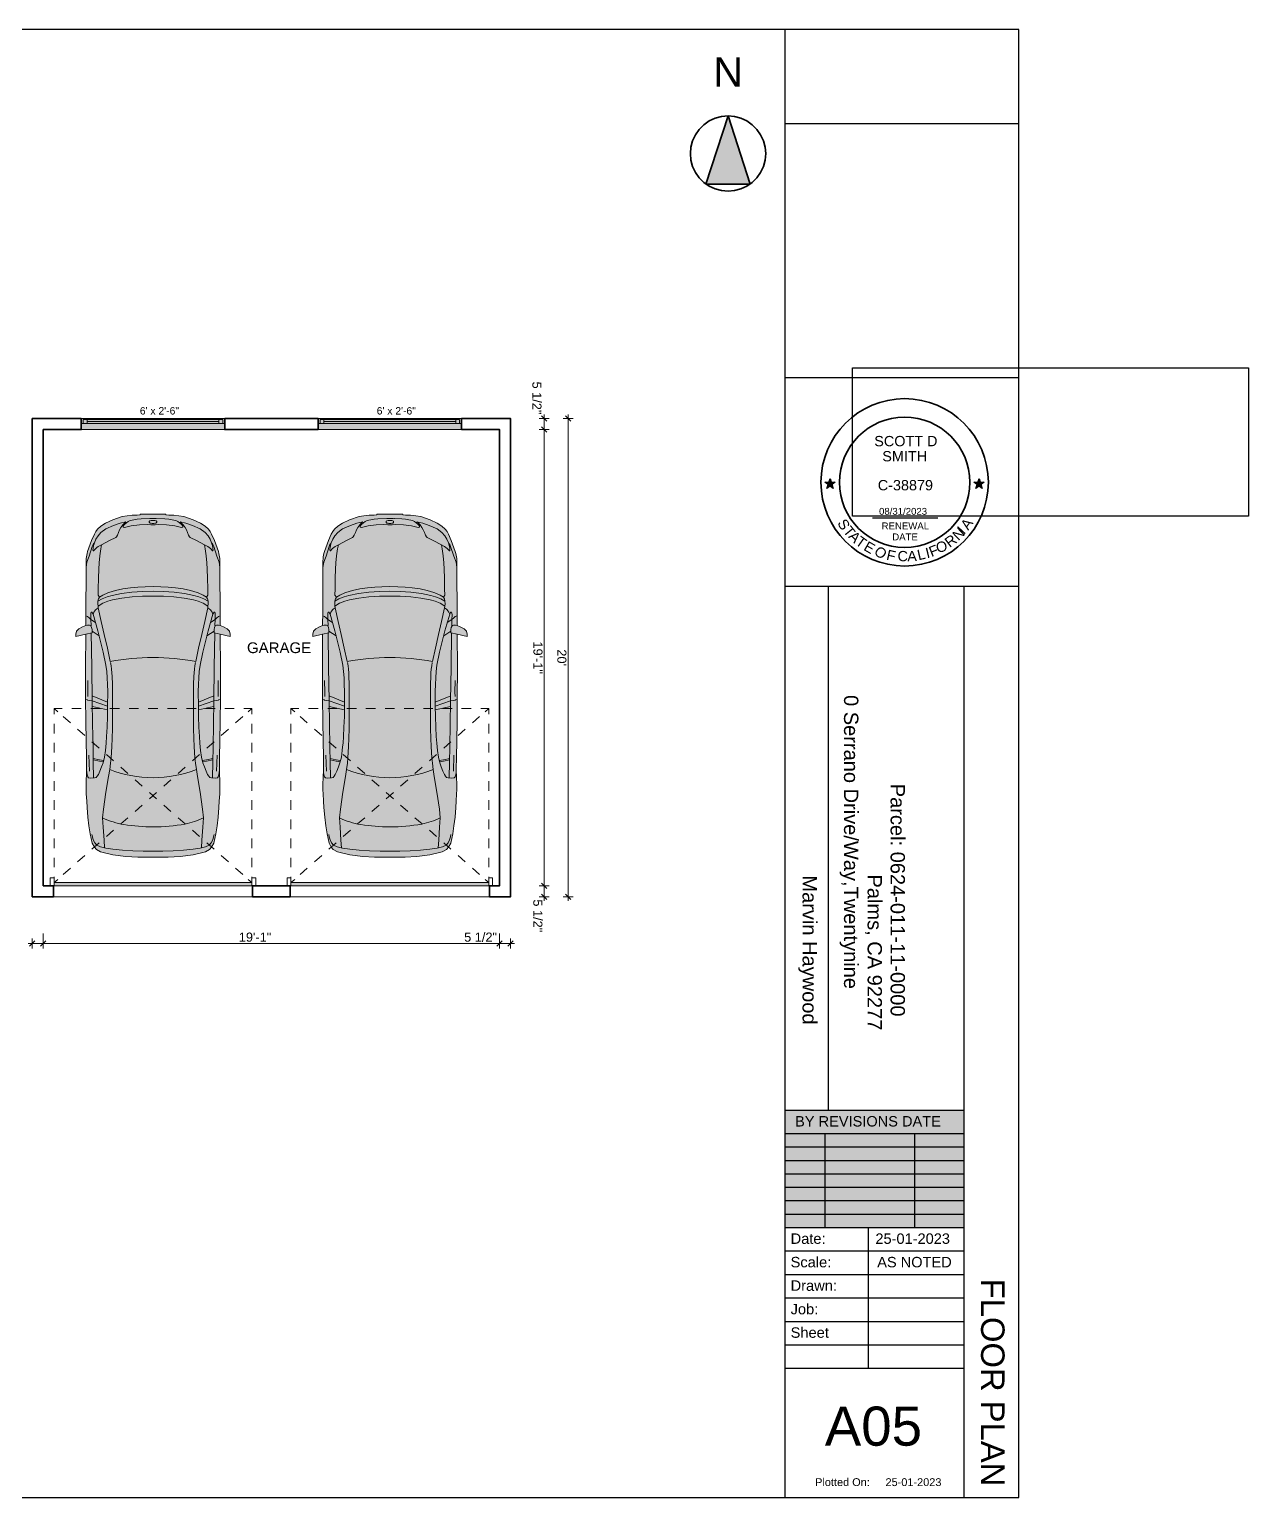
# Model space of a CAD drawing. Header units: millimetres. Extents: x -419 to 20046, y -14642 to 2638.
# Drawn here: x 8183 to 8998, y -773 to 209 of the extents above; entities that cross this region are included whole.
import ezdxf

# ---------------------------------------------------------------- set-up
doc = ezdxf.new("R2010")
doc.units = ezdxf.units.MM
for name, color, linetype in [('PDF5_2D Drafting - General', 7, 'Continuous'), ('PDF5_A$$$DIMENSIONS.2D', 7, 'Continuous'), ('PDF5_Geometry', 7, 'Continuous'), ('PDF5_Text', 7, 'Continuous')]:
    doc.layers.add(name, color=color, linetype=linetype)
for name, color, linetype, true_color in [('PDF5_A$$$FLOOR$$$FURNITURE.3D', 7, 'Continuous', 0xa5a5a5), ('PDF5_A$$$SLAB$$$FLOOR$$$STRUCTURAL.3D', 7, 'Continuous', 0x757575), ('PDF5_A$$$WALL$$$EXTERIOR.3D', 7, 'Continuous', 0x757575), ('PDF5_Solid Fills', 7, 'Continuous', 0xffffff)]:
    doc.layers.add(name, color=color, linetype=linetype, true_color=true_color)
doc.styles.add('PDF Arial', font='arial.ttf')
doc.styles.get("Standard").update_dxf_attribs({"font": 'arial.ttf'})
picture_1 = doc.add_image_def('image15.png', size_in_pixel=(858, 321))

# ---------------------------------------------------------------- blocks, each defined once
blk = doc.blocks.new('star')
h = blk.add_hatch(color=256)
h.dxf.hatch_style = 1
h.paths.add_polyline_path([(116.5, 62.57), (116.86, 62.57), (116.68, 63.12)])
h.paths.add_polyline_path([(116.68, 62.02), (116.97, 62.23), (116.86, 62.57), (116.5, 62.57), (116.39, 62.23)])
h.paths.add_polyline_path([(116.5, 62.57), (115.92, 62.57), (116.39, 62.23)])
h.paths.add_polyline_path([(116.39, 62.23), (116.21, 61.67), (116.68, 62.02)])
h.paths.add_polyline_path([(116.68, 62.02), (117.15, 61.67), (116.97, 62.23)])
h.paths.add_polyline_path([(116.97, 62.23), (117.44, 62.57), (116.86, 62.57)])
for p, q in [((115.92, 62.57), (117.44, 62.57)), ((117.15, 61.67), (115.92, 62.57)), ((116.21, 61.67), (116.68, 63.12)), ((117.44, 62.57), (116.21, 61.67)), ((116.68, 63.12), (117.15, 61.67))]:
    blk.add_line(p, q)
blk = doc.blocks.new('a')
at = {"color": 1, "char_height": 15, "attachment_point": 1}
for s, insert, rotation in [('{\\C256;S}', (169, 149), 301.8504), ('{\\C256;T}', (176.1, 138.5), 308.5602), ('{\\C256;N}', (322.6, 125.5), 43.0781), ('{\\C256;I}', (344.8, 127.8), 227.4846), ('{\\C256;A}', (335, 138.5), 54.6588), ('{\\C256;A}', (182.8, 131.2), 313.9392), ('{\\C256;T}', (190.6, 123.2), 324.7462), ('{\\C256;E}', (201.4, 115.5), 330.0103), ('{\\C256;F}', (288.3, 105.4), 21.5682), ('{\\C256;O}', (299, 112.2), 12.6875), ('{\\C256;R}', (311.3, 116.8), 36.4598), ('{\\C256;O}', (218.6, 109.1), 319.6464), ('{\\C256;A}', (258.4, 100.3), 1.6689), ('{\\C256;L}', (271.7, 101.5), 12.6875), ('{\\C256;I}', (283.7, 104.3), 13.6115)]:
    blk.add_mtext_dynamic_manual_height_columns(s, width=30.733, gutter_width=125, heights=[0], dxfattribs=dict(at, insert=insert, rotation=rotation))
at = {"color": 1, "insert": (244.5, 100.5), "char_height": 15, "attachment_point": 1}
blk.add_mtext_dynamic_manual_height_columns('{\\C256;C}', width=30.733, gutter_width=125, heights=[0], dxfattribs=at)
blk = doc.blocks.new('1')
at = {"color": 1, "xscale": 0.1018808021228187, "yscale": 0.1018808021228187, "zscale": 0.1018808021228187}
blk.add_blockref('a', (510.97, 81.39), dxfattribs=at)
at = {"color": 1, "insert": (534.46, 91.84), "char_height": 1.528, "attachment_point": 1, "rotation": 347.3366}
blk.add_mtext_dynamic_manual_height_columns('{\\C256;F}', width=1.5282, gutter_width=12.74, heights=[0], dxfattribs=at)
blk = doc.blocks.new('1111')
at = {"lineweight": 30}
blk.add_line((1001.26, -134.65), (1045.04, -134.65), dxfattribs=at)
at = {"lineweight": 35}
for radius in [56, 43.58]:
    blk.add_circle((1022.86, -110.88), radius, dxfattribs=at)
at = {"xscale": 4.597039828451667, "yscale": 4.597039828451667, "zscale": 4.597039828451667, "rotation": 287.9700872862333}
for p in [(534.95, 309.87), (634.65, 309.85)]:
    blk.add_blockref('star', p, dxfattribs=at)
at = {"color": 1, "xscale": 4.51217474996896, "yscale": 4.51217474996896, "zscale": 4.51217474996896}
blk.add_blockref('1', (-1399.87, -570.25), dxfattribs=at)
at = {"attachment_point": 1}
for s, width, heights, insert, char_height, line_spacing_factor in [('SCOTT D\\P  SMITH', 46.3475, [0], (1002.53, -79.84), 6.896, 0.88), ('RENEWAL\\P    DATE', 31.3954, [17.05], (1007.44, -137.74), 4.597, 0.96)]:
    blk.add_mtext_dynamic_manual_height_columns(s, width=width, gutter_width=4.6, heights=heights, dxfattribs=dict(at, insert=insert, char_height=char_height, line_spacing_factor=line_spacing_factor))
for s, width, insert, char_height in [('C-38879', 41.5896, (1004.87, -109.33), 6.896), ('08/31/2023', 38.1328, (1005.73, -128), 4.597)]:
    blk.add_mtext_dynamic_manual_height_columns(s, width=width, gutter_width=4.6, heights=[0], dxfattribs=dict(at, insert=insert, char_height=char_height))
at = {"color": 7, "true_color": 0xffffff}
image = blk.add_image(picture_1, insert=(987.97, -133.51), size_in_units=(265.01, 99.15), dxfattribs=dict(at, brightness=7, contrast=73))
image.dxf.flags = 15

msp = doc.modelspace()

# ---------------------------------------------------------------- hatches: boundary and pattern name
at = {"layer": 'PDF5_A$$$FLOOR$$$FURNITURE.3D', "true_color": 0xffffff, "transparency": 33554559}
for points in [[(8308.265, -323.657), (8308.948, -317.839), (8309.515, -311.509), (8309.702, -307.125), (8310.019, -302.408), (8310.105, -299.556), (8310.107, -296.177), (8309.749, -286.179), (8309.86, -277.294), (8310.074, -267.284), (8310.309, -253.332), (8310.432, -238.983), (8310.53, -217.658), (8310.407, -195.52), (8316.978, -197.037), (8316.978, -195.347), (8316.542, -193.469), (8314.973, -191.895), (8312.483, -190.441), (8310.389, -189.74), (8310.377, -187.011), (8310.324, -183.166), (8310.12, -150.892), (8310.122, -148.387), (8310.117, -146.513), (8310.092, -144.88), (8309.953, -143.69), (8309.442, -141.357), (8309.097, -140.102), (8306.446, -132.715), (8304.609, -128.431), (8303.599, -126.688), (8302.407, -125.141), (8300.19, -123.105), (8297.05, -121.154), (8292.28, -118.849), (8286.001, -116.798), (8282.738, -116.228), (8279.208, -115.906), (8275.86, -115.704), (8274.025, -115.649), (8274.025, -115.117), (8256.707, -115.117), (8256.707, -115.649), (8254.871, -115.704), (8251.522, -115.906), (8247.994, -116.228), (8244.731, -116.798), (8238.45, -118.849), (8233.683, -121.154), (8230.543, -123.105), (8228.323, -125.141), (8227.134, -126.688), (8226.121, -128.431), (8224.287, -132.715), (8221.636, -140.102), (8221.291, -141.357), (8220.777, -143.69), (8220.641, -144.88), (8220.613, -146.513), (8220.608, -148.387), (8220.613, -150.892), (8220.409, -183.166), (8220.356, -187.011), (8220.343, -189.74), (8218.249, -190.441), (8215.76, -191.895), (8214.19, -193.469), (8213.752, -195.347), (8213.752, -197.037), (8220.323, -195.52), (8220.202, -217.658), (8220.298, -238.983), (8220.421, -253.332), (8220.658, -267.284), (8220.872, -277.294), (8220.981, -286.179), (8220.623, -296.177), (8220.626, -299.556), (8220.714, -302.408), (8221.029, -307.125), (8221.218, -311.509), (8221.785, -317.839), (8222.465, -323.654), (8223.317, -329.013), (8224.642, -335.371), (8226.151, -338.067), (8227.477, -339.49), (8230.314, -341.078), (8238.541, -343.179), (8247.259, -344.21), (8255.145, -344.643), (8265.365, -344.769), (8275.585, -344.643), (8283.474, -344.21), (8292.19, -343.179), (8300.419, -341.078), (8303.256, -339.49), (8304.579, -338.067), (8306.088, -335.371), (8307.414, -329.013)], [(8466.733, -323.657), (8467.414, -317.839), (8467.983, -311.509), (8468.17, -307.125), (8468.487, -302.408), (8468.573, -299.556), (8468.575, -296.177), (8468.217, -286.179), (8468.326, -277.294), (8468.54, -267.284), (8468.777, -253.332), (8468.9, -238.983), (8468.999, -217.658), (8468.875, -195.52), (8475.446, -197.037), (8475.446, -195.347), (8475.008, -193.469), (8473.441, -191.895), (8470.949, -190.441), (8468.855, -189.74), (8468.842, -187.011), (8468.792, -183.166), (8468.585, -150.892), (8468.59, -148.387), (8468.585, -146.513), (8468.56, -144.88), (8468.422, -143.69), (8467.91, -141.357), (8467.562, -140.102), (8464.912, -132.715), (8463.077, -128.431), (8462.064, -126.688), (8460.875, -125.141), (8458.655, -123.105), (8455.518, -121.154), (8450.749, -118.849), (8444.467, -116.798), (8441.204, -116.228), (8437.676, -115.906), (8434.328, -115.704), (8432.491, -115.649), (8432.491, -115.117), (8415.176, -115.117), (8415.176, -115.649), (8413.339, -115.704), (8409.99, -115.906), (8406.46, -116.228), (8403.197, -116.798), (8396.918, -118.849), (8392.148, -121.154), (8389.011, -123.105), (8386.791, -125.141), (8385.599, -126.688), (8384.589, -128.431), (8382.755, -132.715), (8380.102, -140.102), (8379.756, -141.357), (8379.245, -143.69), (8379.106, -144.88), (8379.081, -146.513), (8379.076, -148.387), (8379.079, -150.892), (8378.874, -183.166), (8378.824, -187.011), (8378.811, -189.74), (8376.715, -190.441), (8374.226, -191.895), (8372.656, -193.469), (8372.22, -195.347), (8372.22, -197.037), (8378.791, -195.52), (8378.668, -217.658), (8378.766, -238.983), (8378.89, -253.332), (8379.126, -267.284), (8379.341, -277.294), (8379.449, -286.179), (8379.091, -296.177), (8379.094, -299.556), (8379.179, -302.408), (8379.497, -307.125), (8379.683, -311.509), (8380.25, -317.839), (8380.933, -323.654), (8381.785, -329.013), (8383.11, -335.371), (8384.619, -338.067), (8385.942, -339.49), (8388.779, -341.078), (8397.009, -343.179), (8405.724, -344.21), (8413.613, -344.643), (8423.833, -344.769), (8434.053, -344.643), (8441.942, -344.21), (8450.658, -343.179), (8458.887, -341.078), (8461.724, -339.49), (8463.047, -338.067), (8464.556, -335.371), (8465.882, -329.013)]]:
    msp.add_hatch(color=7, dxfattribs=at).paths.add_polyline_path(points)
at = {"layer": 'PDF5_A$$$WALL$$$EXTERIOR.3D', "true_color": 0xffffff, "transparency": 33554559}
for points in [[(8309.422, -54.471), (8309.422, -51.845), (8310.735, -51.845), (8310.735, -51.18), (8219.983, -51.18), (8219.983, -51.845), (8221.296, -51.845), (8221.296, -54.471)], [(8467.89, -54.471), (8467.89, -51.845), (8469.203, -51.845), (8469.203, -51.18), (8378.451, -51.18), (8378.451, -51.845), (8379.764, -51.845), (8379.764, -54.471)]]:
    msp.add_hatch(color=7, dxfattribs=at).paths.add_polyline_path(points)

# ---------------------------------------------------------------- linework, layer by layer
at = {"layer": 'PDF5_2D Drafting - General', "lineweight": 35}
for points in [[(8675.275, 126.206), (8674.892, 130.581), (8673.756, 134.824), (8671.899, 138.805), (8669.379, 142.402), (8666.275, 145.508), (8662.677, 148.027), (8658.696, 149.883), (8654.453, 151.02), (8650.078, 151.403), (8645.704, 151.02), (8641.461, 149.883), (8637.48, 148.027), (8633.882, 145.508), (8630.778, 142.402), (8628.258, 138.805), (8626.401, 134.824), (8625.265, 130.581), (8624.882, 126.206), (8625.265, 121.831), (8626.401, 117.588), (8628.258, 113.608), (8630.778, 110.01), (8633.882, 106.904), (8637.48, 104.385), (8641.461, 102.529), (8645.704, 101.392), (8650.078, 101.009), (8654.453, 101.392), (8658.696, 102.529), (8662.677, 104.385), (8666.275, 106.904), (8669.379, 110.01), (8671.899, 113.608), (8673.756, 117.588), (8674.892, 121.831)], [(8664.889, 105.821), (8650.078, 151.403), (8635.268, 105.821)]]:
    msp.add_lwpolyline(points, close=True, dxfattribs=at)
at = {"layer": 'PDF5_2D Drafting - General', "color": 7, "lineweight": 0, "true_color": 0xffffff, "transparency": 33554559}
msp.add_solid([(8664.889, 105.821), (8635.268, 105.821), (8650.078, 151.403)], dxfattribs=at)
at = {"layer": 'PDF5_A$$$DIMENSIONS.2D', "lineweight": 13}
for points in [[(8527.133, -373.846), (8527.133, -371.18), (8527.133, -363.846), (8527.133, -58.512), (8527.133, -51.18), (8527.133, -48.514)], [(8543.13, -373.846), (8543.13, -371.18), (8543.13, -51.18), (8543.13, -48.514)], [(8530.466, -51.18), (8523.799, -51.18)], [(8530.466, -58.512), (8523.799, -58.512)], [(8528.912, -52.957), (8525.356, -49.401)], [(8525.356, -56.736), (8528.912, -60.291)], [(8546.464, -51.18), (8539.797, -51.18)], [(8544.909, -52.957), (8541.354, -49.401)], [(8525.356, -362.069), (8528.912, -365.624)], [(8530.466, -363.846), (8523.799, -363.846)], [(8530.466, -371.18), (8523.799, -371.18)], [(8525.356, -369.401), (8528.912, -372.957)], [(8546.464, -371.18), (8539.797, -371.18)], [(8541.354, -369.401), (8544.909, -372.957)], [(8181.926, -402.51), (8184.594, -402.51), (8191.926, -402.51), (8497.259, -402.51), (8504.594, -402.51), (8507.26, -402.51)], [(8186.37, -400.731), (8182.815, -404.287)], [(8184.594, -405.841), (8184.594, -399.177)], [(8193.705, -400.731), (8190.147, -404.287)], [(8191.926, -405.841), (8191.926, -395.846)], [(8499.038, -400.731), (8495.483, -404.287)], [(8497.259, -405.841), (8497.259, -395.846)], [(8502.815, -404.287), (8506.371, -400.731)], [(8504.594, -405.841), (8504.594, -399.177)]]:
    msp.add_lwpolyline(points, dxfattribs=at)
at = {"layer": 'PDF5_A$$$FLOOR$$$FURNITURE.3D', "lineweight": 9}
for points in [[(8308.265, -323.657), (8308.948, -317.839), (8309.515, -311.509), (8309.702, -307.125), (8310.019, -302.408), (8310.105, -299.556), (8310.107, -296.177), (8309.749, -286.179), (8309.86, -277.294), (8310.074, -267.284), (8310.309, -253.332), (8310.432, -238.983), (8310.53, -217.658), (8310.407, -195.52), (8316.978, -197.037), (8316.978, -195.347), (8316.542, -193.469), (8314.973, -191.895), (8312.483, -190.441), (8310.389, -189.74), (8310.377, -187.011), (8310.324, -183.166), (8310.12, -150.892), (8310.122, -148.387), (8310.117, -146.513), (8310.092, -144.88), (8309.953, -143.69), (8309.442, -141.357), (8309.097, -140.102), (8306.446, -132.715), (8304.609, -128.431), (8303.599, -126.688), (8302.407, -125.141), (8300.19, -123.105), (8297.05, -121.154), (8292.28, -118.849), (8286.001, -116.798), (8282.738, -116.228), (8279.208, -115.906), (8275.86, -115.704), (8274.025, -115.649), (8274.025, -115.117), (8256.707, -115.117), (8256.707, -115.649), (8254.871, -115.704), (8251.522, -115.906), (8247.994, -116.228), (8244.731, -116.798), (8238.45, -118.849), (8233.683, -121.154), (8230.543, -123.105), (8228.323, -125.141), (8227.134, -126.688), (8226.121, -128.431), (8224.287, -132.715), (8221.636, -140.102), (8221.291, -141.357), (8220.777, -143.69), (8220.641, -144.88), (8220.613, -146.513), (8220.608, -148.387), (8220.613, -150.892), (8220.409, -183.166), (8220.356, -187.011), (8220.343, -189.74), (8218.249, -190.441), (8215.76, -191.895), (8214.19, -193.469), (8213.752, -195.347), (8213.752, -197.037), (8220.323, -195.52), (8220.202, -217.658), (8220.298, -238.983), (8220.421, -253.332), (8220.658, -267.284), (8220.872, -277.294), (8220.981, -286.179), (8220.623, -296.177), (8220.626, -299.556), (8220.714, -302.408), (8221.029, -307.125), (8221.218, -311.509), (8221.785, -317.839), (8222.465, -323.654), (8223.317, -329.013), (8224.642, -335.371), (8226.151, -338.067), (8227.477, -339.49), (8230.314, -341.078), (8238.541, -343.179), (8247.259, -344.21), (8255.145, -344.643), (8265.365, -344.769), (8275.585, -344.643), (8283.474, -344.21), (8292.19, -343.179), (8300.419, -341.078), (8303.256, -339.49), (8304.579, -338.067), (8306.091, -335.371), (8307.414, -329.013)], [(8466.733, -323.657), (8467.414, -317.839), (8467.983, -311.509), (8468.17, -307.125), (8468.487, -302.408), (8468.573, -299.556), (8468.575, -296.177), (8468.217, -286.179), (8468.326, -277.294), (8468.54, -267.284), (8468.777, -253.332), (8468.9, -238.983), (8468.999, -217.658), (8468.875, -195.52), (8475.446, -197.037), (8475.446, -195.347), (8475.008, -193.469), (8473.441, -191.895), (8470.949, -190.441), (8468.855, -189.74), (8468.842, -187.011), (8468.792, -183.166), (8468.585, -150.892), (8468.59, -148.387), (8468.585, -146.513), (8468.56, -144.88), (8468.422, -143.69), (8467.91, -141.357), (8467.562, -140.102), (8464.912, -132.715), (8463.077, -128.431), (8462.064, -126.688), (8460.875, -125.141), (8458.655, -123.105), (8455.518, -121.154), (8450.749, -118.849), (8444.467, -116.798), (8441.204, -116.228), (8437.676, -115.906), (8434.328, -115.704), (8432.491, -115.649), (8432.491, -115.117), (8415.176, -115.117), (8415.176, -115.649), (8413.339, -115.704), (8409.99, -115.906), (8406.46, -116.228), (8403.197, -116.798), (8396.918, -118.849), (8392.148, -121.154), (8389.011, -123.105), (8386.791, -125.141), (8385.599, -126.688), (8384.589, -128.431), (8382.755, -132.715), (8380.102, -140.102), (8379.756, -141.357), (8379.245, -143.69), (8379.106, -144.88), (8379.081, -146.513), (8379.076, -148.387), (8379.079, -150.892), (8378.874, -183.166), (8378.824, -187.011), (8378.811, -189.74), (8376.715, -190.441), (8374.226, -191.895), (8372.656, -193.469), (8372.22, -195.347), (8372.22, -197.037), (8378.791, -195.52), (8378.668, -217.658), (8378.766, -238.983), (8378.89, -253.332), (8379.126, -267.284), (8379.341, -277.294), (8379.449, -286.179), (8379.091, -296.177), (8379.094, -299.556), (8379.179, -302.408), (8379.497, -307.125), (8379.683, -311.509), (8380.25, -317.839), (8380.933, -323.654), (8381.785, -329.013), (8383.11, -335.371), (8384.619, -338.067), (8385.942, -339.49), (8388.779, -341.078), (8397.009, -343.179), (8405.724, -344.21), (8413.613, -344.643), (8423.833, -344.769), (8434.053, -344.643), (8441.942, -344.21), (8450.658, -343.179), (8458.887, -341.078), (8461.724, -339.49), (8463.047, -338.067), (8464.556, -335.371), (8465.882, -329.013)]]:
    msp.add_lwpolyline(points, close=True, dxfattribs=at)
for points in [[(8241.514, -129.23), (8242.307, -127.37), (8243.051, -125.675), (8243.928, -124.05), (8245.195, -122.258), (8246.47, -121.013), (8247.294, -120.283), (8243.341, -121.164), (8239.044, -122.649), (8233.723, -124.967), (8230.553, -127.466), (8228.568, -129.701), (8227.227, -131.886), (8226.184, -134.363)], [(8252.618, -118.846), (8251.335, -119.093), (8250.176, -119.393), (8248.788, -119.99), (8246.583, -121.724), (8245.447, -123.047), (8245.439, -123.578), (8245.56, -123.77), (8245.918, -123.951), (8246.357, -123.964), (8250.832, -123.054), (8256.302, -122.341), (8261.384, -122.004), (8263.901, -122.233), (8265.405, -122.233)], [(8265.325, -122.233), (8266.829, -122.233), (8269.349, -122.004), (8274.428, -122.341), (8279.899, -123.054), (8284.376, -123.964), (8284.815, -123.951), (8285.172, -123.77), (8285.291, -123.578), (8285.286, -123.047), (8284.149, -121.724), (8281.945, -119.99), (8280.556, -119.393), (8279.395, -119.093), (8278.115, -118.846), (8275.902, -118.554), (8273.345, -118.36), (8267.464, -118.116), (8265.365, -118.133), (8263.266, -118.116), (8257.385, -118.36), (8254.83, -118.554), (8252.615, -118.846)], [(8262.354, -118.148), (8262.387, -118.148)], [(8265.325, -121.374), (8265.982, -121.343), (8266.607, -121.26), (8267.414, -121.061), (8267.812, -120.761), (8267.905, -120.54), (8267.905, -120.116), (8267.812, -119.895), (8267.414, -119.595), (8266.607, -119.396), (8265.788, -119.302), (8265.365, -119.302), (8264.942, -119.302), (8264.123, -119.396), (8263.319, -119.595), (8262.921, -119.895), (8262.828, -120.116), (8262.828, -120.54), (8262.921, -120.761), (8263.319, -121.061), (8264.123, -121.26), (8264.75, -121.343), (8265.405, -121.374)], [(8268.379, -118.148), (8268.346, -118.148)], [(8289.219, -129.23), (8288.423, -127.37), (8287.682, -125.675), (8286.805, -124.05), (8285.538, -122.258), (8284.263, -121.013), (8283.436, -120.283), (8287.39, -121.164), (8291.688, -122.649), (8297.01, -124.967), (8300.177, -127.466), (8302.165, -129.701), (8303.506, -131.886), (8304.549, -134.363)], [(8399.979, -129.23), (8400.776, -127.37), (8401.519, -125.675), (8402.393, -124.05), (8403.663, -122.258), (8404.936, -121.013), (8405.762, -120.283), (8401.809, -121.164), (8397.513, -122.649), (8392.188, -124.967), (8389.021, -127.466), (8387.033, -129.701), (8385.693, -131.886), (8384.65, -134.363)], [(8423.793, -122.233), (8425.297, -122.233), (8427.817, -122.004), (8432.897, -122.341), (8438.367, -123.054), (8442.842, -123.964), (8443.283, -123.951), (8443.638, -123.77), (8443.759, -123.578), (8443.751, -123.047), (8442.615, -121.724), (8440.41, -119.99), (8439.024, -119.393), (8437.863, -119.093), (8436.583, -118.846), (8434.371, -118.554), (8431.813, -118.36), (8425.932, -118.116), (8423.833, -118.133), (8421.734, -118.116), (8415.853, -118.36), (8413.296, -118.554), (8411.084, -118.846), (8409.804, -119.093), (8408.642, -119.393), (8407.256, -119.99), (8405.051, -121.724), (8403.915, -123.047), (8403.908, -123.578), (8404.028, -123.77), (8404.384, -123.951), (8404.825, -123.964), (8409.3, -123.054), (8414.77, -122.341), (8419.85, -122.004), (8422.369, -122.233), (8423.874, -122.233)], [(8420.822, -118.148), (8420.852, -118.148)], [(8423.793, -121.374), (8424.451, -121.343), (8425.075, -121.26), (8425.879, -121.061), (8426.277, -120.761), (8426.371, -120.54), (8426.371, -120.116), (8426.277, -119.895), (8425.879, -119.595), (8425.075, -119.396), (8424.257, -119.302), (8423.833, -119.302), (8423.41, -119.302), (8422.591, -119.396), (8421.787, -119.595), (8421.389, -119.895), (8421.296, -120.116), (8421.296, -120.54), (8421.389, -120.761), (8421.787, -121.061), (8422.591, -121.26), (8423.216, -121.343), (8423.874, -121.374)], [(8426.844, -118.148), (8426.814, -118.148)], [(8447.687, -129.23), (8446.891, -127.37), (8446.148, -125.675), (8445.273, -124.05), (8444.003, -122.258), (8442.728, -121.013), (8441.904, -120.283), (8445.858, -121.164), (8450.154, -122.649), (8455.475, -124.967), (8458.645, -127.466), (8460.631, -129.701), (8461.974, -131.886), (8463.017, -134.363)], [(8230.901, -135.564), (8228.736, -136.771), (8227.852, -137.427), (8227.01, -138.157), (8226.34, -138.822), (8225.801, -139.528), (8225.559, -139.634), (8225.34, -139.571), (8225.206, -138.994), (8225.269, -138.349), (8225.317, -137.613), (8225.607, -136.096), (8225.919, -135.121), (8226.184, -134.363), (8225.821, -134.821), (8225.307, -135.539), (8224.7, -136.834), (8222.651, -143.219), (8221.097, -147.276), (8220.613, -150.892)], [(8241.514, -129.227), (8240.864, -130.346), (8240.403, -130.86), (8236.29, -132.785), (8230.901, -135.564), (8230.394, -138.336)], [(8289.219, -129.227), (8289.867, -130.346), (8290.33, -130.86), (8294.44, -132.785), (8299.832, -135.564), (8300.338, -138.336)], [(8299.832, -135.564), (8301.996, -136.771), (8302.881, -137.427), (8303.722, -138.157), (8304.393, -138.822), (8304.932, -139.528), (8305.171, -139.634), (8305.39, -139.571), (8305.526, -138.994), (8305.461, -138.349), (8305.416, -137.613), (8305.123, -136.096), (8304.811, -135.121), (8304.549, -134.363), (8304.909, -134.821), (8305.423, -135.539), (8306.033, -136.834), (8308.081, -143.219), (8309.633, -147.276), (8310.12, -150.892)], [(8389.369, -135.564), (8387.202, -136.771), (8386.318, -137.427), (8385.479, -138.157), (8384.806, -138.822), (8384.267, -139.528), (8384.027, -139.634), (8383.808, -139.571), (8383.672, -138.994), (8383.737, -138.349), (8383.785, -137.613), (8384.075, -136.096), (8384.388, -135.121), (8384.65, -134.363), (8384.289, -134.821), (8383.775, -135.539), (8383.168, -136.834), (8381.117, -143.219), (8379.565, -147.276), (8379.079, -150.892)], [(8399.982, -129.227), (8399.332, -130.346), (8398.868, -130.86), (8394.759, -132.785), (8389.369, -135.564), (8388.862, -138.336)], [(8447.685, -129.227), (8448.335, -130.346), (8448.798, -130.86), (8452.908, -132.785), (8458.297, -135.564), (8458.804, -138.336)], [(8458.297, -135.564), (8460.464, -136.771), (8461.346, -137.427), (8462.188, -138.157), (8462.861, -138.822), (8463.397, -139.528), (8463.639, -139.634), (8463.858, -139.571), (8463.992, -138.994), (8463.929, -138.349), (8463.881, -137.613), (8463.591, -136.096), (8463.279, -135.121), (8463.017, -134.363), (8463.377, -134.821), (8463.891, -135.539), (8464.498, -136.834), (8466.549, -143.219), (8468.102, -147.276), (8468.585, -150.892)], [(8221.643, -145.847), (8221.646, -145.797)], [(8229.291, -147.722), (8229.724, -142.927), (8230.394, -138.334)], [(8229.724, -142.927), (8229.293, -147.719)], [(8301.439, -147.722), (8301.009, -142.927), (8300.336, -138.334)], [(8301.009, -142.927), (8301.439, -147.719), (8301.664, -151.983), (8301.875, -157.967), (8302.006, -165.201)], [(8380.112, -145.847), (8380.114, -145.797)], [(8388.19, -142.927), (8387.759, -147.719), (8387.535, -151.983), (8387.323, -157.967), (8387.192, -165.201)], [(8387.759, -147.722), (8388.19, -142.927), (8388.862, -138.334)], [(8459.908, -147.722), (8459.474, -142.927), (8458.804, -138.334)], [(8459.474, -142.927), (8459.908, -147.719), (8460.132, -151.983), (8460.343, -157.967), (8460.472, -165.201)], [(8228.726, -165.201), (8228.857, -157.967), (8229.066, -151.983), (8229.291, -147.719)], [(8228.515, -173.415), (8231.291, -171.78), (8234.751, -170.417), (8237.984, -169.495), (8244.313, -168.235), (8251.242, -167.381), (8258.375, -166.897), (8265.365, -166.743), (8272.357, -166.897), (8279.488, -167.381), (8286.42, -168.235), (8292.747, -169.495), (8295.982, -170.417), (8299.439, -171.78), (8302.218, -173.415)], [(8229.581, -170.8), (8228.618, -169.303), (8228.726, -165.199)], [(8228.726, -165.199), (8228.726, -165.199)], [(8301.15, -170.8), (8302.112, -169.303), (8302.006, -165.199)], [(8302.006, -165.199), (8302.006, -165.199)], [(8386.983, -173.415), (8389.759, -171.78), (8393.217, -170.417), (8396.452, -169.495), (8402.779, -168.235), (8409.71, -167.381), (8416.841, -166.897), (8423.833, -166.743), (8430.823, -166.897), (8437.956, -167.381), (8444.888, -168.235), (8451.215, -169.495), (8454.447, -170.417), (8457.907, -171.78), (8460.684, -173.415)], [(8388.049, -170.8), (8387.086, -169.303), (8387.192, -165.199), (8387.194, -165.199)], [(8459.618, -170.8), (8460.58, -169.303), (8460.472, -165.199)], [(8460.472, -165.199), (8460.472, -165.199)], [(8238.372, -172.45), (8235.162, -173.37), (8231.775, -174.665), (8228.583, -176.656)], [(8228.925, -171.755), (8228.925, -171.755)], [(8229.581, -170.8), (8229.581, -170.8)], [(8265.368, -169.999), (8258.438, -170.125), (8251.398, -170.538), (8244.593, -171.296), (8238.369, -172.45)], [(8265.365, -169.999), (8272.292, -170.125), (8279.334, -170.538), (8286.14, -171.296), (8292.361, -172.45), (8295.571, -173.37), (8298.958, -174.665), (8302.15, -176.656)], [(8301.15, -170.8), (8301.15, -170.8)], [(8423.836, -169.999), (8416.907, -170.125), (8409.864, -170.538), (8403.058, -171.296), (8396.837, -172.45), (8393.63, -173.37), (8390.241, -174.665), (8387.048, -176.656)], [(8388.049, -170.8), (8388.049, -170.8)], [(8423.831, -169.999), (8430.76, -170.125), (8437.802, -170.538), (8444.606, -171.296), (8450.829, -172.45), (8454.037, -173.37), (8457.426, -174.665)], [(8457.423, -174.665), (8460.618, -176.656)], [(8459.618, -170.8), (8459.618, -170.8)], [(8460.273, -171.755), (8460.273, -171.755)], [(8223.662, -189.874), (8224.017, -189.702), (8223.871, -185.537), (8222.646, -184.55), (8221.583, -183.738), (8220.409, -183.166)], [(8226.932, -187.714), (8223.871, -185.537), (8223.78, -182.514), (8223.843, -181.38), (8223.894, -181.095), (8224.037, -180.816), (8224.209, -180.664), (8224.392, -180.664), (8224.586, -180.788), (8224.738, -181.005), (8224.952, -181.413), (8225.315, -182.098)], [(8235.023, -243.596), (8235.051, -233.842), (8234.895, -229.206), (8234.688, -224.643), (8234.388, -220.4), (8233.839, -216.298), (8232.093, -207.461), (8228.537, -193.285), (8225.315, -182.098), (8225.879, -180.795), (8226.534, -179.735), (8226.988, -179.183), (8227.466, -178.669), (8228.744, -177.885)], [(8228.744, -177.885), (8228.744, -177.885)], [(8301.986, -177.885), (8301.989, -177.885), (8303.264, -178.669), (8303.742, -179.183), (8304.196, -179.735), (8304.854, -180.795), (8305.418, -182.098), (8302.195, -193.285), (8298.638, -207.461), (8296.894, -216.298), (8296.345, -220.4), (8296.045, -224.643), (8295.838, -229.206), (8295.682, -233.842), (8295.707, -243.596)], [(8303.8, -187.714), (8306.862, -185.537), (8306.953, -182.514), (8306.89, -181.38), (8306.837, -181.095), (8306.693, -180.816), (8306.522, -180.664), (8306.338, -180.664), (8306.146, -180.788), (8305.995, -181.005), (8305.778, -181.413), (8305.418, -182.098)], [(8307.068, -189.874), (8306.716, -189.702), (8306.862, -185.537), (8308.086, -184.55), (8309.15, -183.738), (8310.324, -183.166)], [(8382.13, -189.874), (8382.485, -189.702), (8382.339, -185.537), (8381.112, -184.55), (8380.049, -183.738), (8378.874, -183.166)], [(8385.4, -187.714), (8382.339, -185.537), (8382.248, -182.514), (8382.311, -181.38), (8382.362, -181.095), (8382.505, -180.816), (8382.677, -180.664), (8382.861, -180.664), (8383.052, -180.788), (8383.206, -181.005), (8383.42, -181.413), (8383.78, -182.098)], [(8393.491, -243.596), (8393.516, -233.842), (8393.363, -229.206), (8393.156, -224.643), (8392.854, -220.4), (8392.307, -216.298), (8390.561, -207.461), (8387.003, -193.285), (8383.78, -182.098), (8384.345, -180.795), (8385.002, -179.735), (8385.456, -179.183), (8385.935, -178.669), (8387.212, -177.885)], [(8387.212, -177.885), (8387.212, -177.885)], [(8454.175, -243.596), (8454.15, -233.842), (8454.304, -229.206), (8454.51, -224.643), (8454.81, -220.4), (8455.36, -216.298), (8457.106, -207.461), (8460.661, -193.285), (8463.884, -182.098), (8463.322, -180.795), (8462.664, -179.735), (8462.211, -179.183), (8461.732, -178.669), (8460.454, -177.885)], [(8460.454, -177.885), (8460.454, -177.885)], [(8462.266, -187.714), (8465.327, -185.537), (8465.418, -182.514), (8465.355, -181.38), (8465.305, -181.095), (8465.161, -180.816), (8464.99, -180.664), (8464.806, -180.664), (8464.614, -180.788), (8464.461, -181.005), (8464.246, -181.413), (8463.884, -182.098)], [(8465.537, -189.874), (8465.181, -189.702), (8465.327, -185.537), (8466.552, -184.55), (8467.618, -183.738), (8468.792, -183.166)], [(8220.323, -195.52), (8224.556, -194.502), (8224.556, -192.278), (8224.259, -190.972), (8223.778, -189.98), (8223.38, -189.609), (8222.878, -189.357), (8221.5, -189.355), (8220.343, -189.74)], [(8224.738, -240.099), (8224.42, -217.578), (8224.103, -194.618)], [(8229.344, -196.501), (8224.556, -193.52)], [(8301.389, -196.501), (8306.176, -193.52)], [(8305.995, -240.099), (8306.313, -217.578), (8306.63, -194.618)], [(8310.407, -195.52), (8306.176, -194.502), (8306.176, -192.278), (8306.471, -190.972), (8306.955, -189.98), (8307.353, -189.609), (8307.855, -189.357), (8309.233, -189.355), (8310.389, -189.74)], [(8378.791, -195.52), (8383.024, -194.502), (8383.024, -192.278), (8382.727, -190.972), (8382.243, -189.98), (8381.845, -189.609), (8381.344, -189.357), (8379.965, -189.355), (8378.811, -189.74)], [(8383.203, -240.099), (8382.886, -217.578), (8382.568, -194.618)], [(8387.812, -196.501), (8383.024, -193.52)], [(8459.855, -196.501), (8464.642, -193.52)], [(8464.463, -240.099), (8464.778, -217.578), (8465.098, -194.618)], [(8468.875, -195.52), (8464.642, -194.502), (8464.642, -192.278), (8464.939, -190.972), (8465.423, -189.98), (8465.821, -189.609), (8466.32, -189.357), (8467.701, -189.355), (8468.855, -189.74)], [(8236.958, -214.446), (8236.973, -214.481)], [(8237.671, -218.984), (8237.384, -216.706), (8236.968, -214.471)], [(8293.061, -218.984), (8293.349, -216.706), (8293.762, -214.471)], [(8293.775, -214.446), (8293.759, -214.481)], [(8395.424, -214.446), (8395.439, -214.481)], [(8396.137, -218.984), (8395.852, -216.706), (8395.436, -214.471)], [(8451.527, -218.984), (8451.814, -216.706), (8452.23, -214.471)], [(8452.24, -214.446), (8452.225, -214.481)], [(8232.964, -338.417), (8232.612, -333.239), (8232.075, -324.586), (8231.667, -318.401), (8232.226, -312.688), (8233.841, -301.254), (8235.623, -290.634), (8236.374, -286.048), (8236.948, -281.742), (8237.278, -278.121), (8237.523, -274.452), (8237.739, -270.67), (8237.974, -265.343), (8238.17, -258.568), (8238.173, -228.863), (8237.984, -223.726)], [(8237.984, -223.728), (8237.858, -221.304), (8237.671, -218.981)], [(8297.768, -338.417), (8298.119, -333.239), (8298.655, -324.586), (8299.063, -318.401), (8298.507, -312.688), (8296.889, -301.254), (8295.107, -290.634), (8294.359, -286.048), (8293.785, -281.742), (8293.455, -278.121), (8293.21, -274.452), (8292.993, -270.67), (8292.757, -265.343), (8292.563, -258.568), (8292.56, -228.863), (8292.749, -223.726)], [(8292.749, -223.728), (8292.875, -221.304), (8293.061, -218.981)], [(8391.43, -338.417), (8391.08, -333.239), (8390.543, -324.586), (8390.135, -318.401), (8390.692, -312.688), (8392.309, -301.254), (8394.091, -290.634), (8394.839, -286.048), (8395.416, -281.742), (8395.744, -278.121), (8395.991, -274.452), (8396.207, -270.67), (8396.442, -265.343), (8396.636, -258.568), (8396.638, -228.863), (8396.449, -223.726)], [(8396.449, -223.728), (8396.326, -221.304), (8396.137, -218.981)], [(8456.236, -338.417), (8456.587, -333.239), (8457.123, -324.586), (8457.532, -318.401), (8456.972, -312.688), (8455.357, -301.254), (8453.576, -290.634), (8452.825, -286.048), (8452.25, -281.742), (8451.92, -278.121), (8451.676, -274.452), (8451.459, -270.67), (8451.225, -265.343), (8451.028, -258.568), (8451.028, -228.863), (8451.217, -223.726)], [(8451.217, -223.728), (8451.341, -221.304), (8451.527, -218.981)], [(8221.772, -237.262), (8221.845, -234.245), (8221.719, -226.397)], [(8308.961, -237.262), (8308.888, -234.245), (8309.014, -226.397)], [(8380.238, -237.262), (8380.313, -234.245), (8380.185, -226.397)], [(8467.429, -237.262), (8467.353, -234.245), (8467.482, -226.397)], [(8220.298, -238.983), (8221.369, -239.464), (8221.465, -239.491), (8221.626, -239.527), (8222.901, -239.756), (8224.738, -240.099), (8224.982, -255.585), (8225.226, -270.894), (8225.37, -281.107), (8225.657, -291.712)], [(8220.981, -286.179), (8221.044, -288.071), (8221.258, -289.623), (8221.671, -291.004), (8222.296, -291.52), (8223.823, -291.755), (8226.315, -291.694), (8227.424, -291.342), (8228.064, -290.593), (8228.797, -289.303), (8229.853, -287.136), (8231.004, -284.314), (8231.957, -281.522), (8232.934, -277.68), (8233.496, -273.369), (8233.786, -270.927), (8234.035, -268.372), (8234.343, -264.036), (8234.658, -257.724), (8234.905, -250.669), (8235.023, -243.596), (8224.738, -240.154)], [(8224.69, -236.702), (8235.031, -241.059)], [(8224.796, -243.896), (8234.983, -245.985)], [(8306.043, -236.702), (8295.702, -241.059)], [(8309.749, -286.179), (8309.686, -288.071), (8309.475, -289.623), (8309.061, -291.004), (8308.434, -291.52), (8306.91, -291.755), (8304.415, -291.694), (8303.309, -291.342), (8302.669, -290.593), (8301.933, -289.303), (8300.88, -287.136), (8299.726, -284.314), (8298.774, -281.522), (8297.796, -277.68), (8297.234, -273.369), (8296.947, -270.927), (8296.695, -268.372), (8296.387, -264.036), (8296.075, -257.724), (8295.828, -250.669), (8295.707, -243.596), (8305.995, -240.154)], [(8305.935, -243.896), (8295.747, -245.985)], [(8310.432, -238.983), (8309.364, -239.464), (8309.268, -239.491), (8309.107, -239.527), (8307.829, -239.756), (8305.995, -240.099), (8305.751, -255.585), (8305.506, -270.894), (8305.363, -281.107), (8305.075, -291.712)], [(8378.766, -238.983), (8379.834, -239.464), (8379.933, -239.491), (8380.091, -239.527), (8381.369, -239.756), (8383.203, -240.099), (8383.448, -255.585), (8383.692, -270.894), (8383.838, -281.107), (8384.123, -291.712)], [(8379.449, -286.179), (8379.512, -288.071), (8379.724, -289.623), (8380.139, -291.004), (8380.764, -291.52), (8382.291, -291.755), (8384.783, -291.694), (8385.892, -291.342), (8386.532, -290.593), (8387.265, -289.303), (8388.318, -287.136), (8389.472, -284.314), (8390.425, -281.522), (8391.402, -277.68), (8391.964, -273.369), (8392.251, -270.927), (8392.503, -268.372), (8392.811, -264.036), (8393.126, -257.724), (8393.37, -250.669), (8393.491, -243.596), (8383.206, -240.154)], [(8383.155, -236.702), (8393.499, -241.059)], [(8383.264, -243.896), (8393.451, -245.985)], [(8464.511, -236.702), (8454.168, -241.059)], [(8468.217, -286.179), (8468.155, -288.071), (8467.943, -289.623), (8467.527, -291.004), (8466.902, -291.52), (8465.375, -291.755), (8462.883, -291.694), (8461.775, -291.342), (8461.135, -290.593), (8460.401, -289.303), (8459.348, -287.136), (8458.194, -284.314), (8457.242, -281.522), (8456.264, -277.68), (8455.702, -273.369), (8455.415, -270.927), (8455.163, -268.372), (8454.856, -264.036), (8454.541, -257.724), (8454.294, -250.669), (8454.175, -243.596), (8464.461, -240.154)], [(8464.403, -243.896), (8454.216, -245.985)], [(8468.9, -238.983), (8467.832, -239.464), (8467.734, -239.491), (8467.575, -239.527), (8466.297, -239.756), (8464.463, -240.099), (8464.219, -255.585), (8463.974, -270.894), (8463.828, -281.107), (8463.541, -291.712)], [(8222.886, -287.224), (8222.52, -276.347)], [(8225.335, -278.693), (8229.492, -279.542), (8232.322, -280.091)], [(8225.35, -279.643), (8229.507, -280.492), (8232.093, -280.993)], [(8305.395, -278.693), (8301.238, -279.542), (8298.411, -280.091)], [(8305.383, -279.643), (8301.225, -280.492), (8298.64, -280.993)], [(8307.844, -287.224), (8308.21, -276.347)], [(8381.354, -287.224), (8380.988, -276.347)], [(8383.803, -278.693), (8387.96, -279.542), (8390.79, -280.091)], [(8383.816, -279.643), (8387.973, -280.492), (8390.558, -280.993)], [(8463.863, -278.693), (8459.706, -279.542), (8456.876, -280.091)], [(8463.851, -279.643), (8459.693, -280.492), (8457.108, -280.993)], [(8466.313, -287.224), (8466.678, -276.347)], [(8292.139, -339.384), (8285.87, -340.002), (8278.946, -340.415), (8271.924, -340.647), (8265.365, -340.71), (8258.806, -340.647), (8251.784, -340.415), (8244.86, -340.002), (8238.593, -339.384), (8233.751, -338.624), (8230.208, -337.694), (8227.759, -336.583), (8226.35, -335.096), (8225.421, -333.196), (8224.816, -331.185), (8224.501, -329.522)], [(8306.232, -329.522), (8305.917, -331.185), (8305.312, -333.196), (8304.382, -335.096), (8302.971, -336.583), (8300.525, -337.694), (8296.982, -338.624), (8292.137, -339.384)], [(8382.966, -329.522), (8383.281, -331.185), (8383.889, -333.196), (8384.816, -335.096), (8386.227, -336.583), (8388.674, -337.694), (8392.216, -338.624), (8397.062, -339.384)], [(8464.697, -329.522), (8464.383, -331.185), (8463.778, -333.196), (8462.851, -335.096), (8461.44, -336.583), (8458.993, -337.694), (8455.448, -338.624), (8450.605, -339.384)], [(8450.607, -339.384), (8444.338, -340.002), (8437.414, -340.415), (8430.392, -340.647), (8423.833, -340.71), (8417.274, -340.647), (8410.252, -340.415), (8403.328, -340.002), (8397.059, -339.384)]]:
    msp.add_lwpolyline(points, dxfattribs=at)
msp.add_lwpolyline([(8265.365, -211.044, -0.04705), (8293.926, -213.74), (8295.904, -204.876), (8297.982, -195.782), (8300.008, -186.901), (8301.989, -177.885), (8302.15, -176.656), (8302.256, -175.156), (8302.218, -173.415), (8301.807, -171.755), (8301.807, -171.755), (8301.15, -170.8), (8298.953, -169.336), (8295.511, -167.731), (8294.868, -167.491), (8290.406, -166.121), (8285.528, -165.09), (8280.36, -164.359), (8275.535, -163.926), (8270.677, -163.679), (8265.365, -163.593), (8260.054, -163.679), (8255.198, -163.926), (8250.373, -164.359), (8245.205, -165.09), (8240.324, -166.121), (8235.865, -167.491), (8235.22, -167.731), (8231.778, -169.336), (8229.581, -170.8), (8228.925, -171.755), (8228.515, -173.415), (8228.477, -175.156), (8228.583, -176.656), (8228.744, -177.885), (8230.722, -186.901), (8232.75, -195.782), (8234.826, -204.876), (8236.807, -213.74, -0.0470479)], format="xyb", close=True, dxfattribs=at)
for points in [[(8387.391, -171.755), (8388.049, -170.8), (8390.246, -169.336), (8393.688, -167.731), (8394.33, -167.491), (8398.793, -166.121), (8403.671, -165.09), (8408.839, -164.359), (8413.666, -163.926), (8418.522, -163.679), (8423.833, -163.593), (8429.145, -163.679), (8434, -163.926), (8438.828, -164.359), (8443.996, -165.09), (8448.874, -166.121), (8453.334, -167.491), (8453.979, -167.731), (8457.421, -169.336), (8459.618, -170.8), (8460.273, -171.755), (8460.684, -173.415), (8460.724, -175.156), (8460.618, -176.656), (8460.454, -177.885), (8458.476, -186.901), (8456.448, -195.782), (8454.372, -204.876), (8452.394, -213.74, 0.0470376), (8423.833, -211.044, 0.04705), (8395.273, -213.74), (8393.295, -204.876), (8391.216, -195.782), (8389.19, -186.901), (8387.212, -177.885), (8387.048, -176.656), (8386.942, -175.156), (8386.983, -173.415), (8387.391, -171.755), (8387.391, -171.755)], [(8236.374, -286.048, 0.0932758), (8265.365, -291.5, 0.093268), (8294.359, -286.048)], [(8394.839, -286.048, 0.093268), (8423.833, -291.5, 0.0932876), (8452.825, -286.048)], [(8231.667, -318.401, 0.0733367), (8245.873, -322.853, 0.039855), (8265.456, -324.415, 0.0433055), (8286.75, -322.566, 0.0636881), (8299.063, -318.401)], [(8390.135, -318.401, 0.0733105), (8404.338, -322.853, 0.0398423), (8423.924, -324.415, 0.0433183), (8445.215, -322.566, 0.0636419), (8457.532, -318.401)]]:
    msp.add_lwpolyline(points, format="xyb", dxfattribs=at)
at = {"layer": 'PDF5_A$$$SLAB$$$FLOOR$$$STRUCTURAL.3D', "lineweight": 9}
for points in [[(8184.594, -51.18), (8184.594, -371.18), (8504.594, -371.18), (8504.594, -51.18)], [(8184.594, -371.18), (8504.594, -371.18), (8504.594, -51.18), (8184.594, -51.18)]]:
    msp.add_lwpolyline(points, close=True, dxfattribs=at)
at = {"layer": 'PDF5_A$$$WALL$$$EXTERIOR.3D', "color": 7, "lineweight": 35}
for points in [[(8198.692, -371.18), (8184.594, -371.18), (8184.594, -363.846), (8184.594, -58.512), (8184.594, -51.18), (8217.36, -51.18), (8217.36, -54.514), (8217.36, -58.512), (8191.926, -58.512), (8191.926, -363.846), (8198.692, -363.846)], [(8313.36, -54.514), (8313.36, -51.18), (8375.826, -51.18), (8375.826, -54.514), (8375.826, -58.512), (8313.36, -58.512)], [(8490.494, -363.846), (8490.494, -371.18), (8504.594, -371.18), (8504.594, -363.846), (8504.594, -51.18), (8497.259, -51.18), (8471.826, -51.18), (8471.826, -54.514), (8471.826, -58.512), (8497.259, -58.512), (8497.259, -363.846)], [(8332.026, -363.846), (8357.16, -363.846), (8357.16, -371.18), (8332.026, -371.18)]]:
    msp.add_lwpolyline(points, close=True, dxfattribs=at)
at = {"layer": 'PDF5_A$$$WALL$$$EXTERIOR.3D', "lineweight": 9}
for points in [[(8219.983, -51.845), (8219.983, -51.18), (8217.36, -51.18), (8313.36, -51.18), (8310.735, -51.18), (8310.735, -51.845), (8312.047, -51.845), (8312.047, -54.514), (8313.36, -54.514), (8313.36, -51.18), (8313.36, -54.514), (8313.36, -58.512), (8217.36, -58.512), (8217.36, -54.514), (8218.673, -54.514), (8218.673, -51.845)], [(8217.36, -54.514), (8217.36, -51.18)], [(8309.422, -54.471), (8312.047, -54.471), (8312.047, -51.845), (8309.422, -51.845), (8309.422, -54.471), (8221.296, -54.471), (8218.673, -54.471), (8218.673, -51.845), (8221.296, -51.845), (8221.296, -54.471)], [(8378.451, -51.845), (8378.451, -51.18), (8375.826, -51.18), (8471.826, -51.18), (8469.203, -51.18), (8469.203, -51.845), (8470.515, -51.845), (8470.515, -54.514), (8471.826, -54.514), (8471.826, -51.18), (8471.826, -54.514), (8471.826, -58.512), (8375.826, -58.512), (8375.826, -54.514), (8377.138, -54.514), (8377.138, -51.845)], [(8375.826, -54.514), (8375.826, -51.18)], [(8467.89, -54.471), (8470.515, -54.471), (8470.515, -51.845), (8467.89, -51.845), (8467.89, -54.471), (8379.764, -54.471), (8377.138, -54.471), (8377.138, -51.845), (8379.764, -51.845), (8379.764, -54.471)]]:
    msp.add_lwpolyline(points, close=True, dxfattribs=at)
for points in [[(8218.673, -54.514), (8312.047, -54.514)], [(8310.735, -51.18), (8219.983, -51.18)], [(8309.422, -51.845), (8221.296, -51.845)], [(8221.296, -53.158), (8309.422, -53.158)], [(8377.138, -54.514), (8470.515, -54.514)], [(8469.203, -51.18), (8378.451, -51.18)], [(8467.89, -51.845), (8379.764, -51.845)], [(8379.764, -53.158), (8467.89, -53.158)]]:
    msp.add_lwpolyline(points, dxfattribs=at)
at = {"layer": 'PDF5_A$$$WALL$$$EXTERIOR.3D', "color": 253, "lineweight": 9, "true_color": 0xa5a5a5}
for points in [[(8199.218, -249.064), (8199.218, -245.181), (8204.56, -245.181)], [(8201.698, -247.366), (8199.218, -245.181)], [(8210.96, -245.181), (8217.36, -245.181)], [(8223.76, -245.181), (8230.16, -245.181)], [(8236.56, -245.181), (8242.96, -245.181)], [(8249.36, -245.181), (8255.76, -245.181)], [(8262.16, -245.181), (8268.56, -245.181)], [(8274.96, -245.181), (8281.36, -245.181)], [(8287.76, -245.181), (8294.16, -245.181)], [(8300.56, -245.181), (8306.96, -245.181)], [(8313.36, -245.181), (8319.76, -245.181)], [(8326.16, -245.181), (8331.502, -245.181), (8331.502, -249.064)], [(8329.022, -247.366), (8331.502, -245.181)], [(8363.026, -245.181), (8357.684, -245.181), (8357.684, -249.064)], [(8360.166, -247.366), (8357.684, -245.181)], [(8375.826, -245.181), (8369.426, -245.181)], [(8388.626, -245.181), (8382.226, -245.181)], [(8401.426, -245.181), (8395.026, -245.181)], [(8414.226, -245.181), (8407.826, -245.181)], [(8427.026, -245.181), (8420.626, -245.181)], [(8439.826, -245.181), (8433.426, -245.181)], [(8452.626, -245.181), (8446.226, -245.181)], [(8465.426, -245.181), (8459.026, -245.181)], [(8478.226, -245.181), (8471.826, -245.181)], [(8489.967, -249.064), (8489.967, -245.181), (8484.626, -245.181)], [(8487.488, -247.366), (8489.967, -245.181)], [(8199.218, -261.864), (8199.218, -255.464)], [(8210.139, -254.804), (8205.339, -250.573)], [(8320.579, -254.804), (8325.382, -250.573)], [(8331.502, -255.464), (8331.502, -261.864)], [(8357.684, -255.464), (8357.684, -261.864)], [(8368.607, -254.804), (8363.804, -250.573)], [(8479.047, -254.804), (8483.85, -250.573)], [(8489.967, -261.864), (8489.967, -255.464)], [(8219.744, -263.267), (8214.941, -259.034)], [(8310.976, -263.267), (8315.776, -259.034)], [(8378.209, -263.267), (8373.409, -259.034)], [(8469.442, -263.267), (8474.245, -259.034)], [(8199.218, -274.664), (8199.218, -268.264)], [(8229.346, -271.728), (8224.544, -267.498)], [(8301.371, -271.728), (8306.174, -267.498)], [(8331.502, -268.264), (8331.502, -274.664)], [(8357.684, -268.264), (8357.684, -274.664)], [(8387.814, -271.728), (8383.012, -267.498)], [(8459.84, -271.728), (8464.642, -267.498)], [(8489.967, -274.664), (8489.967, -268.264)], [(8199.218, -287.464), (8199.218, -281.064)], [(8238.951, -280.192), (8234.149, -275.961)], [(8248.554, -288.653), (8243.751, -284.423)], [(8282.166, -288.653), (8286.966, -284.423)], [(8291.769, -280.192), (8296.571, -275.961)], [(8331.502, -281.064), (8331.502, -287.464)], [(8357.684, -281.064), (8357.684, -287.464)], [(8397.417, -280.192), (8392.614, -275.961)], [(8407.022, -288.653), (8402.219, -284.423)], [(8440.632, -288.653), (8445.434, -284.423)], [(8450.237, -280.192), (8455.037, -275.961)], [(8489.967, -287.464), (8489.967, -281.064)], [(8199.218, -300.264), (8199.218, -293.864)], [(8258.156, -297.117), (8253.356, -292.886)], [(8272.561, -297.117), (8277.364, -292.886)], [(8331.502, -293.864), (8331.502, -300.264)], [(8357.684, -293.864), (8357.684, -300.264)], [(8416.624, -297.117), (8411.822, -292.886)], [(8431.029, -297.117), (8435.832, -292.886)], [(8489.967, -300.264), (8489.967, -293.864)], [(8267.761, -305.578), (8262.959, -301.347)], [(8262.959, -305.578), (8267.761, -301.347)], [(8421.427, -305.578), (8426.227, -301.347)], [(8426.227, -305.578), (8421.427, -301.347)], [(8199.218, -313.064), (8199.218, -306.664)], [(8253.356, -314.041), (8258.156, -309.811)], [(8277.364, -314.041), (8272.561, -309.811)], [(8331.502, -306.664), (8331.502, -313.064)], [(8357.684, -306.664), (8357.684, -313.064)], [(8411.822, -314.041), (8416.624, -309.811)], [(8435.832, -314.041), (8431.029, -309.811)], [(8489.967, -313.064), (8489.967, -306.664)], [(8199.218, -325.864), (8199.218, -319.464)], [(8243.751, -322.505), (8248.554, -318.272)], [(8286.966, -322.505), (8282.166, -318.272)], [(8331.502, -319.464), (8331.502, -325.864)], [(8357.684, -319.464), (8357.684, -325.864)], [(8402.219, -322.505), (8407.022, -318.272)], [(8445.434, -322.505), (8440.632, -318.272)], [(8489.967, -325.864), (8489.967, -319.464)], [(8199.218, -338.664), (8199.218, -332.264)], [(8234.149, -330.966), (8238.951, -326.736)], [(8296.571, -330.966), (8291.769, -326.736)], [(8331.502, -332.264), (8331.502, -338.664)], [(8357.684, -332.264), (8357.684, -338.664)], [(8392.614, -330.966), (8397.417, -326.736)], [(8455.037, -330.966), (8450.237, -326.736)], [(8489.967, -338.664), (8489.967, -332.264)], [(8214.941, -347.891), (8219.744, -343.66)], [(8224.544, -339.43), (8229.346, -335.197)], [(8306.174, -339.43), (8301.371, -335.197)], [(8315.776, -347.891), (8310.976, -343.66)], [(8373.409, -347.891), (8378.209, -343.66)], [(8383.012, -339.43), (8387.814, -335.197)], [(8464.642, -339.43), (8459.84, -335.197)], [(8474.245, -347.891), (8469.442, -343.66)], [(8199.218, -351.464), (8199.218, -345.064)], [(8205.339, -356.355), (8210.139, -352.121)], [(8325.382, -356.355), (8320.579, -352.121)], [(8331.502, -345.064), (8331.502, -351.464)], [(8357.684, -345.064), (8357.684, -351.464)], [(8363.804, -356.355), (8368.607, -352.121)], [(8483.85, -356.355), (8479.047, -352.121)], [(8489.967, -351.464), (8489.967, -345.064)], [(8201.698, -359.562), (8199.218, -361.747), (8199.218, -357.864)], [(8331.502, -357.864), (8331.502, -361.747), (8329.022, -359.562)], [(8357.684, -357.864), (8357.684, -361.747), (8360.166, -359.562)], [(8487.488, -359.562), (8489.967, -361.747), (8489.967, -357.864)], [(8198.692, -371.18), (8198.692, -363.846)], [(8332.026, -371.18), (8332.026, -363.846)], [(8357.16, -371.18), (8357.16, -363.846)], [(8490.494, -371.18), (8490.494, -363.846)]]:
    msp.add_lwpolyline(points, dxfattribs=at)
for points in [[(8199.218, -358.597), (8196.593, -358.597), (8196.593, -363.846), (8199.218, -363.846)], [(8331.502, -363.846), (8331.502, -361.747), (8199.218, -361.747), (8199.218, -363.846)], [(8331.502, -363.846), (8334.125, -363.846), (8334.125, -358.597), (8331.502, -358.597)], [(8357.684, -363.846), (8355.061, -363.846), (8355.061, -358.597), (8357.684, -358.597)], [(8357.684, -363.846), (8357.684, -361.747), (8489.967, -361.747), (8489.967, -363.846)], [(8489.967, -358.597), (8492.593, -358.597), (8492.593, -363.846), (8489.967, -363.846)]]:
    msp.add_lwpolyline(points, close=True, dxfattribs=at)
at = {"layer": 'PDF5_A$$$WALL$$$EXTERIOR.3D', "color": 7, "lineweight": 0, "true_color": 0xffffff, "transparency": 33554559}
for points in [[(8313.36, -51.18), (8313.36, -58.512), (8217.36, -51.18), (8217.36, -58.512)], [(8218.673, -54.514), (8312.047, -54.514), (8218.673, -54.471), (8312.047, -54.471)], [(8309.422, -51.845), (8221.296, -51.845), (8309.422, -54.471), (8221.296, -54.471)], [(8471.826, -51.18), (8471.826, -58.512), (8375.826, -51.18), (8375.826, -58.512)], [(8377.138, -54.514), (8470.515, -54.514), (8377.138, -54.471), (8470.515, -54.471)], [(8467.89, -51.845), (8379.764, -51.845), (8467.89, -54.471), (8379.764, -54.471)], [(8331.502, -363.846), (8331.502, -361.747), (8199.218, -363.846), (8199.218, -361.747)], [(8357.684, -363.846), (8489.967, -363.846), (8357.684, -361.747), (8489.967, -361.747)]]:
    msp.add_solid(points, dxfattribs=at)
at = {"layer": 'PDF5_Geometry', "lineweight": 25}
msp.add_lwpolyline([(8844.54, 209.325), (7423.437, 209.325), (7423.437, -773.353), (8844.54, -773.353)], close=True, dxfattribs=at)
for points in [[(8687.99, 209.325), (8687.99, -773.353)], [(8687.99, 146.342), (8844.54, 146.342)], [(8687.99, -23.663), (8844.54, -23.663)], [(8687.99, -163.251), (8844.54, -163.251)], [(8717.382, -513.941), (8717.382, -163.251)], [(8807.99, -773.353), (8807.99, -163.251)], [(8687.99, -513.941), (8807.99, -513.941)], [(8687.99, -529.656), (8807.99, -529.656)], [(8714.867, -529.656), (8714.867, -529.656), (8714.867, -538.636), (8714.867, -547.616), (8714.867, -556.594), (8714.867, -565.574), (8714.867, -574.554), (8714.867, -583.535), (8714.867, -592.512)], [(8774.866, -529.656), (8774.866, -529.656), (8774.866, -538.636), (8774.866, -547.616), (8774.866, -556.594), (8774.866, -565.574), (8774.866, -574.554), (8774.866, -583.535), (8774.866, -592.512)], [(8687.99, -538.636), (8807.99, -538.636)], [(8687.99, -547.616), (8807.99, -547.616)], [(8687.99, -556.594), (8807.99, -556.594)], [(8687.99, -565.574), (8807.99, -565.574)], [(8687.99, -574.554), (8807.99, -574.554)], [(8687.99, -583.535), (8807.99, -583.535)], [(8687.99, -592.512), (8807.99, -592.512)], [(8743.99, -686.799), (8743.99, -592.512)], [(8687.99, -608.227), (8807.99, -608.227)], [(8687.99, -623.943), (8807.99, -623.943)], [(8687.99, -639.655), (8807.99, -639.655)], [(8687.99, -655.371), (8807.99, -655.371)], [(8687.99, -671.086), (8807.99, -671.086)], [(8687.99, -686.799), (8807.99, -686.799)]]:
    msp.add_lwpolyline(points, dxfattribs=at)
at = {"layer": 'PDF5_Solid Fills', "lineweight": 0, "transparency": 33554559}
msp.add_solid([(8687.99, -513.941), (8807.99, -513.941), (8687.99, -592.512), (8807.99, -592.512)], dxfattribs=at)

# ---------------------------------------------------------------- block references
at = {"color": 1}
msp.add_blockref('1111', (7745.371, 17.048), dxfattribs=at)

# ---------------------------------------------------------------- texts
at = {"layer": 'PDF5_Text', "attachment_point": 7, "style": 'PDF Arial'}
for s, insert, char_height in [('N', (8640.123, 170.913), 19.789), ('6\' x 2\'-6"', (8256.56, -48.519), 4.9471), ('6\' x 2\'-6"', (8415.029, -48.519), 4.9471), ('GARAGE', (8328.229, -208.231), 7.1863), ('19\'-1"', (8322.78, -401.37), 6.1083), ('5 1/2"', (8473.527, -401.37), 6.1083), ('BY REVISIONS DATE', (8694.923, -525.068), 6.98094), ('Date:', (8691.936, -603.605), 7.0075), ('25-01-2023', (8748.665, -603.603), 6.9809), ('Scale:', (8691.936, -619.325), 7.0075), ('AS NOTED', (8749.874, -619.313), 6.9809), ('Drawn:', (8691.936, -635.035), 7.0075), ('Job:', (8691.936, -650.757), 7.0075), ('Sheet', (8691.936, -666.463), 7.0075), ('A05', (8714.807, -738.951), 26.1786)]:
    msp.add_mtext(s, dxfattribs=dict(at, insert=insert, char_height=char_height))
at = {"layer": 'PDF5_Text', "attachment_point": 7, "rotation": 270, "style": 'PDF Arial'}
for s, insert, char_height in [('5 1/2"', (8519.057, -26.39), 6.1083), ('19\'-1"', (8519.758, -200.333), 6.1083), ("20'", (8535.749, -205.625), 6.1083), ('0 Serrano Drive/Way,Twentynine', (8724.752, -236.207), 9.59881), ('Parcel: 0624-011-11-0000', (8758.681, -295.574), 9.59881), ('Marvin Haywood', (8697.022, -356.893), 9.59881), ('Palms, CA 92277', (8741.649, -356.292), 9.59881), ('5 1/2"', (8519.679, -372.955), 6.1083), ('FLOOR PLAN', (8819.133, -626.829), 15.7072)]:
    msp.add_mtext(s, dxfattribs=dict(at, insert=insert, char_height=char_height))
at = {"layer": 'PDF5_Text', "color": 5, "attachment_point": 7, "style": 'PDF Arial'}
for s, insert, char_height in [('Plotted On:', (8708.345, -765.678), 5.23572), ('25-01-2023', (8755.421, -765.681), 5.2357)]:
    msp.add_mtext(s, dxfattribs=dict(at, insert=insert, char_height=char_height))

doc.saveas('drawing.dxf')
